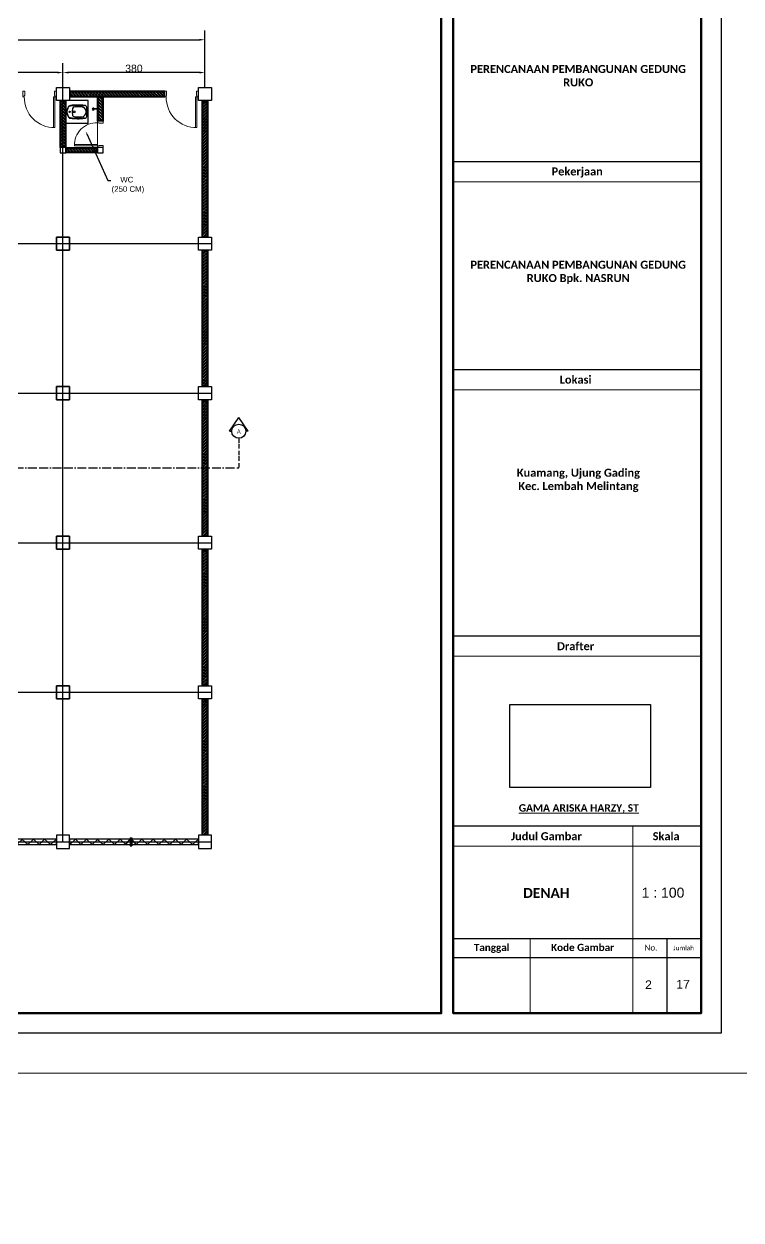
# Model space of a CAD drawing. Header units: centimetres. Extents: x -377343 to 693706, y 194584 to 813780.
# Drawn here: x 153288 to 155208, y 497226 to 500426 of the extents above; entities that cross this region are included whole.
import ezdxf
from ezdxf import colors
from ezdxf.entities.mleader import LeaderData, LeaderLine
from ezdxf.math import Vec2, Vec3

# ---------------------------------------------------------------- set-up
doc = ezdxf.new("R2010")
doc.units = ezdxf.units.CM
doc.header["$PDMODE"] = 3
doc.linetypes.add('ACAD_ISO11W100', pattern=[33, 12, -3, 12, -3, 0, -3])
for name, color, linetype, lineweight in [('a. line t', 7, 'Continuous', 50), ('DMENSI', 7, 'Continuous', 20), ('Kertas', 252, 'Continuous', 20), ('KUZEN', 130, 'Continuous', 9), ('Legenda', 252, 'Continuous', 20)]:
    doc.layers.add(name, color=color, linetype=linetype, lineweight=lineweight)
doc.layers.add('DINDING', color=231, linetype='Continuous', plot=False)
for name, color, linetype in [('KOLOM', 11, 'Continuous'), ('Layer1', 7, 'Continuous'), ('pintu', 235, 'Continuous'), ('PIPA', 11, 'Continuous')]:
    doc.layers.add(name, color=color, linetype=linetype)
doc.styles.get("Standard").update_dxf_attribs({"font": 'arial.ttf'})
doc.dimstyles.new('ISO-25', dxfattribs={"dimtxt": 2.5, "dimasz": 2.5, "dimexe": 1.25, "dimexo": 0.625, "dimtad": 1, "dimtxsty": 'Standard', "dimcen": 2.5, "dimadec": 0, "dimazin": 0, "dimtfac": 1, "dimtmove": 0, "dimatfit": 3, "dimfxl": 1, "dimarcsym": 0})
picture_1 = doc.add_image_def('image1.jpg', size_in_pixel=(603, 1024))

# ---------------------------------------------------------------- blocks, each defined once
blk = doc.blocks.new('*D4')
at = {"layer": 'Defpoints', "color": 0, "transparency": 16777216}
for p in [(153012.4, 500295.5), (153012.4, 500255.3), (153392.4, 500255.3)]:
    blk.add_point(p, dxfattribs=at)
at = {"layer": 'Layer1', "color": 0, "lineweight": -2, "transparency": 16777216}
for p, q in [((153012.4, 500256), (153012.4, 500320.5)), ((153392.4, 500256), (153392.4, 500320.5)), ((153377.4, 500295.5), (153027.4, 500295.5))]:
    blk.add_line(p, q, dxfattribs=at)
at = {"layer": 'Layer1', "color": 0, "transparency": 16777216}
for points in [[(153027.4, 500298), (153027.4, 500293), (153012.4, 500295.5)], [(153377.4, 500298), (153377.4, 500293), (153392.4, 500295.5)]]:
    blk.add_solid(points, dxfattribs=at)
at = {"layer": 'Layer1', "color": 0, "transparency": 16777216, "insert": (153202.4, 500306.4), "char_height": 20, "attachment_point": 5}
blk.add_mtext('380', dxfattribs=at)
blk = doc.blocks.new('*D5')
at = {"layer": 'Defpoints', "color": 0, "transparency": 16777216}
for p in [(153392.4, 500295.5), (153392.4, 500255.3), (153772.4, 500255.3)]:
    blk.add_point(p, dxfattribs=at)
at = {"layer": 'Layer1', "color": 0, "lineweight": -2, "transparency": 16777216}
for p, q in [((153392.4, 500256), (153392.4, 500320.5)), ((153772.4, 500256), (153772.4, 500320.5)), ((153757.4, 500295.5), (153407.4, 500295.5))]:
    blk.add_line(p, q, dxfattribs=at)
at = {"layer": 'Layer1', "color": 0, "transparency": 16777216}
for points in [[(153407.4, 500298), (153407.4, 500293), (153392.4, 500295.5)], [(153757.4, 500298), (153757.4, 500293), (153772.4, 500295.5)]]:
    blk.add_solid(points, dxfattribs=at)
at = {"layer": 'Layer1', "color": 0, "transparency": 16777216, "insert": (153582.4, 500306.4), "char_height": 20, "attachment_point": 5}
blk.add_mtext('380', dxfattribs=at)
blk = doc.blocks.new('*D6')
at = {"layer": 'Defpoints', "color": 0, "transparency": 16777216}
for p in [(153772.4, 500383.2), (151872.4, 500255.3), (153772.4, 500255.3)]:
    blk.add_point(p, dxfattribs=at)
at = {"layer": 'Layer1', "color": 0, "lineweight": -2, "transparency": 16777216}
for p, q in [((151872.4, 500256), (151872.4, 500408.2)), ((153772.4, 500256), (153772.4, 500408.2)), ((151887.4, 500383.2), (153757.4, 500383.2))]:
    blk.add_line(p, q, dxfattribs=at)
at = {"layer": 'Layer1', "color": 0, "transparency": 16777216}
for points in [[(151887.4, 500385.7), (151887.4, 500380.7), (151872.4, 500383.2)], [(153757.4, 500385.7), (153757.4, 500380.7), (153772.4, 500383.2)]]:
    blk.add_solid(points, dxfattribs=at)
at = {"layer": 'Layer1', "color": 0, "transparency": 16777216, "insert": (152822.4, 500394), "char_height": 20, "attachment_point": 5}
blk.add_mtext('1900', dxfattribs=at)

msp = doc.modelspace()

# ---------------------------------------------------------------- hatches: boundary and pattern name
at = {"layer": 'Layer1', "true_color": 0x939598}
h = msp.add_hatch(dxfattribs=at)
h.set_pattern_fill('ANSI32', color=252, scale=0.6, angle=-90)
h.set_pattern_definition([(315, (-340417.704, 652637.051), (4.041115254, 4.041115254), []), (315, (-340417.704, 652634.357), (4.041115254, 4.041115254), [])])
h.paths.add_polyline_path([(153662.944, 500232.348), (153662.944, 500243.348), (153411.944, 500243.348), (153411.944, 500232.348)])
h = msp.add_hatch(dxfattribs=at)
h.set_pattern_fill('ANSI32', color=252, scale=0.6, angle=-90)
h.set_pattern_definition([(315, (1180.1445, -57.8124), (4.041115254, 4.041115254), []), (315, (1180.1445, -60.5064), (4.041115254, 4.041115254), [])])
h.paths.add_polyline_path([(153397.944, 500218.348), (153392.444, 500218.348), (153392.444, 500097.348), (153397.944, 500097.348)])
h.paths.add_polyline_path([(153392.444, 500218.348), (153386.944, 500218.348), (153386.944, 500097.348), (153392.444, 500097.348)])
h = msp.add_hatch(dxfattribs=at)
h.set_pattern_fill('ANSI32', color=252, scale=0.6, angle=-90)
h.set_pattern_definition([(315, (1560.1445, -57.8124), (4.041115254, 4.041115254), []), (315, (1560.1445, -60.5064), (4.041115254, 4.041115254), [])])
h.paths.add_polyline_path([(153497.944, 500228.348), (153486.944, 500228.348), (153486.944, 500167.348), (153497.944, 500167.348)])
h.paths.add_polyline_path([(153482.944, 500093.348), (153401.944, 500093.348), (153401.944, 500082.348), (153482.944, 500082.348)])
h = msp.add_hatch(dxfattribs=at)
h.set_pattern_fill('ANSI32', color=252, scale=0.6)
h.set_pattern_definition([(45, (-906.7584, 6027.7003), (-4.041115254, 4.041115254), []), (45, (-904.0643, 6027.7003), (-4.041115254, 4.041115254), [])])
h.paths.add_polyline_path([(153766.944, 500218.348), (153777.944, 500218.348), (153777.944, 499857.348), (153766.944, 499857.348)])
h = msp.add_hatch(dxfattribs=at)
h.set_pattern_fill('ANSI32', color=252, scale=0.6)
h.set_pattern_definition([(45, (-906.7584, 5627.7003), (-4.041115254, 4.041115254), []), (45, (-904.0643, 5627.7003), (-4.041115254, 4.041115254), [])])
h.paths.add_polyline_path([(153766.944, 499818.348), (153777.944, 499818.348), (153777.944, 499457.348), (153766.944, 499457.348)])
h = msp.add_hatch(dxfattribs=at)
h.set_pattern_fill('ANSI32', color=252, scale=0.6)
h.set_pattern_definition([(45, (-906.7584, 5227.7003), (-4.041115254, 4.041115254), []), (45, (-904.0643, 5227.7003), (-4.041115254, 4.041115254), [])])
h.paths.add_polyline_path([(153766.944, 499418.348), (153777.944, 499418.348), (153777.944, 499057.348), (153766.944, 499057.348)])
h = msp.add_hatch(dxfattribs=at)
h.set_pattern_fill('ANSI32', color=252, scale=0.6)
h.set_pattern_definition([(45, (-906.7584, 4827.7003), (-4.041115254, 4.041115254), []), (45, (-904.0643, 4827.7003), (-4.041115254, 4.041115254), [])])
h.paths.add_polyline_path([(153766.944, 499018.348), (153777.944, 499018.348), (153777.944, 498657.348), (153766.944, 498657.348)])
h = msp.add_hatch(dxfattribs=at)
h.set_pattern_fill('ANSI32', color=252, scale=0.6)
h.set_pattern_definition([(45, (-906.7584, 4427.7003), (-4.041115254, 4.041115254), []), (45, (-904.0643, 4427.7003), (-4.041115254, 4.041115254), [])])
h.paths.add_polyline_path([(153766.944, 498618.348), (153777.944, 498618.348), (153777.944, 498257.348), (153766.944, 498257.348)])

# ---------------------------------------------------------------- linework, layer by layer
for p, q in [((153456.637, 500177.692), (153456.637, 500203.005)), ((153473.614, 500198.505), (153473.614, 500197.192)), ((153483.628, 500198.505), (153473.614, 500198.505)), ((153483.628, 500197.192), (153473.614, 500197.192)), ((153483.628, 500200.481), (153483.628, 500195.216)), ((153483.628, 500200.481), (153484.973, 500200.481)), ((153483.628, 500195.216), (153484.915, 500195.216))]:
    msp.add_line(p, q)
msp.add_lwpolyline([(153459.944, 500160.348), (153459.944, 500220.348), (153399.944, 500220.348), (153399.944, 500160.348)], close=True)
for points in [[(153456.637, 500203.005, 0.24853964), (153450.614, 500207.459), (153450.213, 500207.509, 0.06363598), (153412.186, 500207.352, 0.2535483), (153406.125, 500202.728, 0.04575275), (153402.565, 500192.365, 0.05994477), (153402.322, 500190.348, 0.05994477), (153402.565, 500188.332, 0.04575275), (153406.125, 500177.969, 0.2535483), (153412.186, 500173.345, 0.06363598), (153450.213, 500173.188), (153450.614, 500173.238, 0.24853964), (153456.637, 500177.692)], [(153412.371, 500205.863, 0.27125498), (153405.918, 500200.991, 0.03872675), (153403.05, 500192.246, 0.05994477), (153402.822, 500190.348, 0.05994477), (153403.05, 500188.451, 0.03872675), (153405.918, 500179.706, 0.27125498), (153412.371, 500174.834, 0.00181555), (153412.417, 500174.827)]]:
    msp.add_lwpolyline(points, format="xyb")
msp.add_lwpolyline([(153424.219, 500177.061, 0.03021877), (153442.334, 500177.073, 0.39642896), (153454.822, 500190.348, 0.39642896), (153442.334, 500203.624, 0.03021877), (153424.219, 500203.636, 0.37155213), (153417.664, 500197.264, 0.02474456), (153417.322, 500190.348, 0.02474456), (153417.664, 500183.433, 0.37155213)], format="xyb", close=True)
for centre, radius in [((153410.322, 500190.348), 1.75), ((153422.322, 500190.348), 2.3)]:
    msp.add_circle(centre, radius)
for centre, radius, start, end in [((153431.813, 500058.642), 148.5, 82.95408, 97.518735), ((153473.614, 500197.848), 2.633, 14.438764, 345.561236), ((153473.614, 500197.848), 1.805, 21.3281, 338.6719), ((153431.813, 500322.055), 148.5, 262.481265, 277.04592)]:
    msp.add_arc(centre, radius, start, end)
at = {"layer": 'DINDING'}
for points in [[(153409.944, 500245.348), (153409.944, 500230.348), (153664.944, 500230.348), (153664.944, 500245.348)], [(153411.944, 500243.348), (153411.944, 500232.348), (153662.944, 500232.348), (153662.944, 500243.348)], [(153399.944, 500095.348), (153384.944, 500095.348), (153384.944, 500220.348), (153399.944, 500220.348)], [(153397.944, 500097.348), (153386.944, 500097.348), (153386.944, 500218.348), (153397.944, 500218.348)], [(153499.944, 500165.348), (153484.944, 500165.348), (153484.944, 500230.348), (153499.944, 500230.348)], [(153497.944, 500167.348), (153486.944, 500167.348), (153486.944, 500228.348), (153497.944, 500228.348)], [(153779.944, 499855.348), (153764.944, 499855.348), (153764.944, 500220.348), (153779.944, 500220.348)], [(153777.944, 499857.348), (153766.944, 499857.348), (153766.944, 500218.348), (153777.944, 500218.348)], [(153484.944, 500080.348), (153399.944, 500080.348), (153399.944, 500095.348), (153484.944, 500095.348)], [(153482.944, 500082.348), (153401.944, 500082.348), (153401.944, 500093.348), (153482.944, 500093.348)], [(153779.944, 499455.348), (153764.944, 499455.348), (153764.944, 499820.348), (153779.944, 499820.348)], [(153777.944, 499457.348), (153766.944, 499457.348), (153766.944, 499818.348), (153777.944, 499818.348)], [(153779.944, 499055.348), (153764.944, 499055.348), (153764.944, 499420.348), (153779.944, 499420.348)], [(153777.944, 499057.348), (153766.944, 499057.348), (153766.944, 499418.348), (153777.944, 499418.348)], [(153779.944, 498655.348), (153764.944, 498655.348), (153764.944, 499020.348), (153779.944, 499020.348)], [(153777.944, 498657.348), (153766.944, 498657.348), (153766.944, 499018.348), (153777.944, 499018.348)], [(153779.944, 498255.348), (153764.944, 498255.348), (153764.944, 498620.348), (153779.944, 498620.348)], [(153777.944, 498257.348), (153766.944, 498257.348), (153766.944, 498618.348), (153777.944, 498618.348)]]:
    msp.add_lwpolyline(points, close=True, dxfattribs=at)
at = {"layer": 'DMENSI', "color": 0, "ltscale": 60}
msp.add_line((153484.973, 500200.481), (153484.915, 500195.216), dxfattribs=at)
at = {"layer": 'Kertas'}
msp.add_lwpolyline([(150820.464, 500796.755), (155261.218, 500796.755), (155261.218, 497618.673), (150820.464, 497618.673)], close=True, dxfattribs=at)
at = {"layer": 'KOLOM'}
for points in [[(153374.944, 500255.348), (153409.944, 500255.348), (153409.944, 500220.348), (153374.944, 500220.348)], [(153754.944, 500255.348), (153789.944, 500255.348), (153789.944, 500220.348), (153754.944, 500220.348)], [(153409.944, 499820.348), (153374.944, 499820.348), (153374.944, 499855.348), (153409.944, 499855.348)], [(153374.944, 499820.348), (153409.944, 499820.348), (153409.944, 499855.348), (153374.944, 499855.348)], [(153789.944, 499820.348), (153754.944, 499820.348), (153754.944, 499855.348), (153789.944, 499855.348)], [(153409.944, 499420.348), (153374.944, 499420.348), (153374.944, 499455.348), (153409.944, 499455.348)], [(153374.944, 499420.348), (153409.944, 499420.348), (153409.944, 499455.348), (153374.944, 499455.348)], [(153789.944, 499420.348), (153754.944, 499420.348), (153754.944, 499455.348), (153789.944, 499455.348)], [(153409.944, 499020.348), (153374.944, 499020.348), (153374.944, 499055.348), (153409.944, 499055.348)], [(153374.944, 499020.348), (153409.944, 499020.348), (153409.944, 499055.348), (153374.944, 499055.348)], [(153789.944, 499020.348), (153754.944, 499020.348), (153754.944, 499055.348), (153789.944, 499055.348)], [(153409.944, 498620.348), (153374.944, 498620.348), (153374.944, 498655.348), (153409.944, 498655.348)], [(153374.944, 498620.348), (153409.944, 498620.348), (153409.944, 498655.348), (153374.944, 498655.348)], [(153789.944, 498620.348), (153754.944, 498620.348), (153754.944, 498655.348), (153789.944, 498655.348)], [(153374.944, 498220.348), (153409.944, 498220.348), (153409.944, 498255.348), (153374.944, 498255.348)], [(153754.944, 498220.348), (153789.944, 498220.348), (153789.944, 498255.348), (153754.944, 498255.348)]]:
    msp.add_lwpolyline(points, close=True, dxfattribs=at)
at = {"layer": 'KUZEN'}
msp.add_line((153484.944, 500103.348), (153484.944, 500161.348), dxfattribs=at)
for points in [[(153288.944, 500230.348), (153284.944, 500230.348), (153284.944, 500245.348), (153289.944, 500245.348), (153289.944, 500234.348)], [(153370.944, 500230.348), (153374.944, 500230.348), (153374.944, 500245.348), (153369.944, 500245.348), (153369.944, 500234.348)], [(153668.944, 500230.348), (153664.944, 500230.348), (153664.944, 500245.348), (153669.944, 500245.348), (153669.944, 500234.348)], [(153750.944, 500230.348), (153754.944, 500230.348), (153754.944, 500245.348), (153749.944, 500245.348), (153749.944, 500234.348)], [(153288.944, 500230.348), (153288.944, 500234.348), (153289.944, 500234.348)], [(153370.944, 500230.348), (153370.944, 500234.348), (153369.944, 500234.348)], [(153668.944, 500230.348), (153668.944, 500234.348), (153669.944, 500234.348)], [(153750.944, 500230.348), (153750.944, 500234.348), (153749.944, 500234.348)], [(153484.944, 500161.348), (153484.944, 500165.348), (153499.944, 500165.348), (153499.944, 500160.348), (153488.944, 500160.348)], [(153484.944, 500161.348), (153488.944, 500161.348), (153488.944, 500160.348)], [(153484.944, 500099.348), (153484.944, 500095.348), (153499.944, 500095.348), (153499.944, 500100.348), (153488.944, 500100.348)], [(153484.944, 500099.348), (153488.944, 500099.348), (153488.944, 500100.348)]]:
    msp.add_lwpolyline(points, dxfattribs=at)
for points in [[(153370.944, 500230.348), (153370.944, 500148.348), (153366.944, 500148.348), (153366.944, 500230.348)], [(153750.944, 500230.348), (153750.944, 500148.348), (153746.944, 500148.348), (153746.944, 500230.348)], [(153484.944, 500099.348), (153422.944, 500099.348), (153422.944, 500103.348), (153484.944, 500103.348)]]:
    msp.add_lwpolyline(points, close=True, dxfattribs=at)
for centre, radius, start, end in [((153368.944, 500228.348), 80.025, 178.567904, 271.432096), ((153748.944, 500228.348), 80.025, 178.567904, 271.432096), ((153482.944, 500101.348), 60.033, 88.090848, 181.909152)]:
    msp.add_arc(centre, radius, start, end, dxfattribs=at)
at = {"layer": 'Layer1'}
for p, q in [((153837.921, 499335.906), (153862.96, 499373.192)), ((153887.999, 499335.906), (153862.96, 499373.192)), ((153837.921, 499335.906), (153844.181, 499335.906)), ((153887.999, 499335.906), (153881.739, 499335.906)), ((151854.944, 498237.848), (153789.944, 498237.848))]:
    msp.add_line(p, q, dxfattribs=at)
at = {"layer": 'Layer1', "linetype": 'ACAD_ISO11W100'}
msp.add_line((153862.96, 499317.127), (153862.96, 499237.848), dxfattribs=at)
at = {"layer": 'Layer1', "linetype": 'ACAD_ISO11W100', "ltscale": 2}
msp.add_line((151646.274, 499237.848), (153862.96, 499237.848), dxfattribs=at)
at = {"layer": 'Layer1'}
for points in [[(153384.944, 500080.348), (153399.944, 500080.348), (153399.944, 500095.348), (153384.944, 500095.348)], [(153484.944, 500080.348), (153499.944, 500080.348), (153499.944, 500095.348), (153484.944, 500095.348)]]:
    msp.add_lwpolyline(points, close=True, dxfattribs=at)
msp.add_circle((153862.96, 499335.906), 18.779, dxfattribs=at)
at = {"layer": 'Legenda', "color": 1, "lineweight": 30}
for p, q in [((155100.709, 500056.763), (154437.271, 500056.763)), ((155101.289, 499500.154), (154437.851, 499500.154)), ((155101.289, 498787.952), (154437.851, 498787.952)), ((155100.709, 498279.459), (154437.271, 498279.459)), ((155100.709, 497978.319), (154437.271, 497978.319)), ((155009.36, 497978.319), (155009.36, 497779.182)), ((155100.709, 497927.76), (154437.271, 497927.76))]:
    msp.add_line(p, q, dxfattribs=at)
at = {"layer": 'Legenda', "color": 1, "lineweight": 20}
for p, q in [((155100.709, 500003.26), (154437.271, 500003.26)), ((155101.289, 499446.651), (154437.851, 499446.651)), ((155101.289, 498734.449), (154437.851, 498734.449)), ((154918.01, 498279.459), (154918.01, 497779.182)), ((154437.271, 498225.956), (155100.709, 498225.956)), ((154642.983, 497978.319), (154642.983, 497779.182))]:
    msp.add_line(p, q, dxfattribs=at)
at = {"layer": 'Legenda', "color": 5, "lineweight": 30}
msp.add_lwpolyline([(150980.973, 500636.246), (155154.212, 500636.246), (155154.212, 497725.679), (150980.973, 497725.679)], close=True, dxfattribs=at)
at = {"layer": 'Legenda', "color": 1, "lineweight": 50}
for points in [[(151034.476, 500582.743), (154405.169, 500582.743), (154405.169, 497779.182), (151034.476, 497779.182)], [(154437.271, 500582.743), (155100.709, 500582.743), (155100.709, 497779.182), (154437.271, 497779.182)]]:
    msp.add_lwpolyline(points, close=True, dxfattribs=at)
at = {"layer": 'pintu'}
for p, q in [((153392.444, 498237.848), (153392.444, 500255.348)), ((151854.944, 499837.848), (153789.944, 499837.848)), ((151854.944, 499437.848), (153789.944, 499437.848)), ((151854.944, 499037.848), (153789.944, 499037.848)), ((151854.944, 498637.848), (153789.944, 498637.848)), ((153343.442, 498245.207), (153358.851, 498230.348)), ((153358.851, 498230.348), (153374.944, 498245.348)), ((153425.578, 498245.207), (153409.944, 498229.618)), ((153572.51, 498248.348), (153572.51, 498227.348)), ((153572.51, 498248.348), (153574.01, 498248.348)), ((153572.51, 498227.348), (153574.01, 498227.348)), ((153574.01, 498248.348), (153574.01, 498227.348)), ((153574.01, 498237.848), (153575.01, 498237.848)), ((153575.01, 498248.348), (153575.01, 498227.348)), ((153575.01, 498248.348), (153575.01, 498227.348)), ((153575.01, 498248.348), (153576.51, 498248.348)), ((153575.01, 498227.348), (153576.51, 498227.348)), ((153576.51, 498248.348), (153576.51, 498227.348)), ((153723.442, 498245.207), (153738.851, 498230.348)), ((153738.851, 498230.348), (153754.944, 498245.348))]:
    msp.add_line(p, q, dxfattribs=at)
for points in [[(153029.944, 498230.348), (153374.944, 498230.348), (153374.944, 498245.348), (153029.944, 498245.348)], [(153409.944, 498230.348), (153754.944, 498230.348), (153754.944, 498245.348), (153409.944, 498245.348)], [(153574.01, 498239.236), (153573.378, 498239.236), (153573.378, 498236.461), (153574.01, 498236.461)], [(153575.01, 498239.236), (153575.642, 498239.236), (153575.642, 498236.461), (153575.01, 498236.461)]]:
    msp.add_lwpolyline(points, close=True, dxfattribs=at)
for points in [[(153343.442, 498245.207), (153328.677, 498230.348), (153313.677, 498245.348), (153298.677, 498230.348), (153283.677, 498244.265), (153268.677, 498230.348), (153253.677, 498245.348), (153238.677, 498230.348), (153223.677, 498245.348), (153208.677, 498230.348), (153196.51, 498245.348)], [(153425.578, 498245.207), (153440.343, 498230.348), (153455.343, 498245.348), (153470.343, 498230.348), (153485.343, 498244.265), (153500.343, 498230.348), (153515.343, 498245.348), (153530.343, 498230.348), (153545.343, 498245.348), (153560.343, 498230.348), (153572.51, 498245.348)], [(153723.442, 498245.207), (153708.677, 498230.348), (153693.677, 498245.348), (153678.677, 498230.348), (153663.677, 498244.265), (153648.677, 498230.348), (153633.677, 498245.348), (153618.677, 498230.348), (153603.677, 498245.348), (153588.677, 498230.348), (153576.51, 498245.348)]]:
    msp.add_lwpolyline(points, dxfattribs=at)
at = {"layer": 'PIPA', "lineweight": 35, "extrusion": (0, 0.816497, 0.57735), "elevation": 193451.324}
msp.add_lwpolyline([(-421704.212, -325591.681), (-159560.265, -63447.734), (377343.333, -600351.331), (-158232.47, -1135927.133), (-693706.405, -600453.199), (-454216.825, -360963.619)], dxfattribs=at)

# ---------------------------------------------------------------- texts
at = {"layer": 'a. line t', "color": 2}
for s, height, p in [('1 : 100', 26.7515, (154941.604, 498088.547)), ('2 ', 23.4076, (154950.751, 497843.922)), ('17', 23.4076, (155034.231, 497845.229))]:
    msp.add_text(s, height=height, dxfattribs=at).set_placement(p)
at = {"layer": 'a. line t', "color": 2, "lineweight": 20, "attachment_point": 5}
for s, insert, char_height, width in [('{\\fCandara|b1|i0|c0|p34;PERENCANAAN PEMBANGUNAN GEDUNG RUKO}', (154771.709, 500287.002), 21.40123, 580.11409), ('{\\fCandara|b1|i0|c0|p34;Pekerjaan}', (154768.99, 500028.2), 21.40123, 663.43798), ('{\\fCandara|b1|i0|c0|p34;PERENCANAAN PEMBANGUNAN GEDUNG RUKO Bpk. NASRUN}', (154771.709, 499761.023), 21.40123, 580.11409), ('{\\fCandara|b1|i0|c0|p34;Lokasi}', (154764.733, 499473.989), 21.40123, 663.43798), ('{\\fCandara|b1|i0|c0|p34;Kuamang, Ujung Gading\\PKec. Lembah Melintang}', (154772.29, 499204.413), 21.40123, 580.11409), ('{\\fCandara|b1|i0|c0|p34;Drafter}', (154764.733, 498760.998), 21.40123, 663.43798), ('{\\fCandara|b1|i0|c0|p34;\\LGAMA ARISKA HARZY, ST}', (154773.248, 498326.434), 19.87016, 745.3439), ('{\\fCandara|b1|i0|c0|p34;Judul Gambar}', (154686.616, 498252.707), 21.40123, 438.72511), ('{\\fCandara|b1|i0|c0|p34;Skala}', (155007.091, 498252.707), 21.40123, 224.71286)]:
    msp.add_mtext(s, dxfattribs=dict(at, insert=insert, char_height=char_height, width=width))
at = {"layer": 'a. line t', "color": 2, "lineweight": 15, "insert": (154686.416, 498101.048), "char_height": 26.75153, "width": 600.9243, "attachment_point": 5}
msp.add_mtext('{\\fCandara|b1|i0|c0|p34;DENAH}', dxfattribs=at)
at = {"layer": 'a. line t', "color": 2, "attachment_point": 1}
for s, insert, char_height, width in [('{\\fCandara|b1|i0|c0|p34;Tanggal}', (154492.269, 497964.948), 19.2611, 336.99008), ('{\\fCandara|b1|i0|c0|p34;Kode Gambar}', (154698.996, 497964.948), 19.2611, 336.99008), ('{\\fCandara|b0|i0|c0|p34;No.}', (154949.385, 497962.45), 15.40888, 32.72331), ('{\\fCandara|b0|i0|c0|p34;Jumlah}', (155026.184, 497960.076), 12.32711, 58.56496)]:
    msp.add_mtext(s, dxfattribs=dict(at, insert=insert, char_height=char_height, width=width))
at = {"layer": 'Layer1', "insert": (153868.198, 499340.729), "char_height": 9.38962, "attachment_point": 3}
msp.add_mtext_dynamic_manual_height_columns('{\\H1.1667x;A}         ', width=1928.80525, gutter_width=7.825, heights=[0], dxfattribs=at)

# ---------------------------------------------------------------- dimensions: what is measured, and where the dimension line sits
at = {"layer": 'Layer1'}
for base, p1, p2, picture, middle in [((153772.444, 500383.208), (151872.444, 500255.348), (153772.444, 500255.348), '*D6', (152822.444, 500394.045)), ((153012.444, 500295.526), (153392.444, 500255.348), (153012.444, 500255.348), '*D4', (153202.444, 500306.37)), ((153392.444, 500295.526), (153772.444, 500255.348), (153392.444, 500255.348), '*D5', (153582.444, 500306.37))]:
    dim = msp.add_linear_dim(base=base, p1=p1, p2=p2, dimstyle='ISO-25', override={"dimtxt": 20, "dimasz": 15, "dimexe": 25}, dxfattribs=at)
    dim.commit()
    dim.dimension.update_dxf_attribs({"geometry": picture, "text_midpoint": middle})

# ---------------------------------------------------------------- pictures from other files: only their frames are drawn
image = msp.add_image(picture_1, insert=(154965.385, 498383.065), size_in_units=(221.887, 376.804), rotation=90)
image.dxf.flags = 15

# ---------------------------------------------------------------- leaders
at = {"layer": 'PIPA'}
ml = msp.add_multileader_mtext('Standard', dxfattribs=at)
ml.set_content('    WC\\P(250 CM)', color=256)
ml.set_leader_properties()
ml.build(insert=Vec2(0, 0))
ml.multileader.update_dxf_attribs({"arrow_head_size": 8})
ctx = ml.context
ctx.base_point, ctx.char_height, ctx.arrow_head_size, ctx.plane_origin = Vec3(153520.647, 500006.795), 15, 8, Vec3(153453.329, 500138.644)
notes = []
notes.append((ctx, [(0, (1, 1, 0), (153512.647, 500006.795), (1, 0), 8, [(0, [(153453.329, 500138.644)], 0, [])])]))
ctx.mtext.insert, ctx.mtext.width, ctx.mtext.flow_direction = Vec3(153522.647, 500016.5), 149.48457, 5
for ctx, leaders in notes:
    for number, flags, end, landing, length, lines in leaders:
        leader = LeaderData()
        leader.index, (leader.has_last_leader_line, leader.has_dogleg_vector, leader.attachment_direction) = number, flags
        leader.last_leader_point, leader.dogleg_vector, leader.dogleg_length = Vec3(end), Vec3(landing), length
        for number, points, colour, breaks in lines:
            line = LeaderLine()
            line.index, line.vertices, line.color, line.breaks = number, Vec3.list(points), colors.encode_raw_color(colour), breaks
            leader.lines.append(line)
        ctx.leaders.append(leader)

doc.saveas('drawing.dxf')
